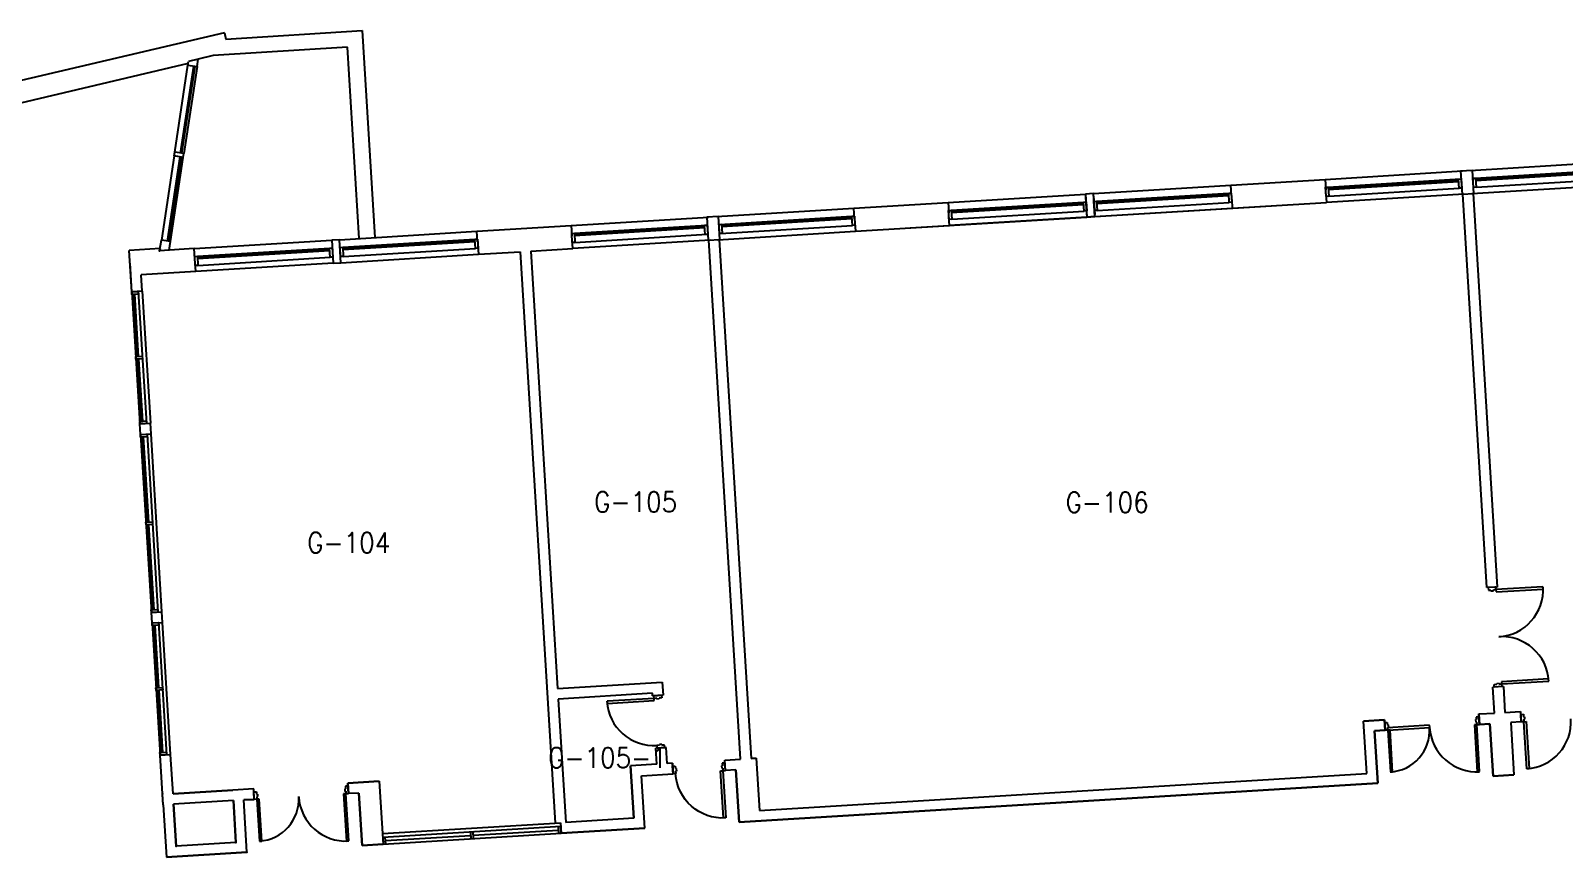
# Model space of a CAD drawing. Header units: inches. Extents: x -2 to 15026, y -1056 to 7065.
# Drawn here: x 12275 to 13445, y 6398 to 7029 of the extents above; entities that cross this region are included whole.
import ezdxf
from ezdxf.enums import TextEntityAlignment as Align

# ---------------------------------------------------------------- set-up
doc = ezdxf.new("R2010")
doc.units = ezdxf.units.IN
doc.header["$LTSCALE"] = 48
doc.header["$MEASUREMENT"] = 0
doc.layers.get('0').update_dxf_attribs({"linetype": 'CONTINUOUS'})
for name, color, linetype in [('A-DOOR', 5, 'CONTINUOUS'), ('A-GLAZ', 1, 'CONTINUOUS'), ('A-GLAZ-DETL', 5, 'CONTINUOUS'), ('A-WALL', 7, 'CONTINUOUS'), ('A-WALL-SILL', 3, 'CONTINUOUS'), ('SP-RMNO', 7, 'CONTINUOUS'), ('SP-ROOM', 7, 'CONTINUOUS')]:
    doc.layers.add(name, color=color, linetype=linetype)
doc.styles.add('ROMANS', font='ROMANS', dxfattribs={"width": 0.78})

# ---------------------------------------------------------------- blocks, each defined once
blk = doc.blocks.new('FMGRM1')
at = {"style": 'ROMANS', "width": 0.9}
for tag, p in [('DATA1', (0, -0.284)), ('DATA2', (0, -0.443)), ('DATA3', (0, -0.602)), ('DATA4', (0, -0.762)), ('DATA5', (0, -0.921))]:
    blk.add_attdef(tag, text='', height=0.117, dxfattribs=at).set_placement(p, align=Align.CENTER)
at = {"layer": 'SP-RMNO', "style": 'ROMANS', "width": 0.9}
blk.add_attdef('RMNUMB', text='', height=0.16, dxfattribs=at).set_placement((0, 0), align=Align.MIDDLE)

msp = doc.modelspace()

# ---------------------------------------------------------------- linework, layer by layer
at = {"layer": 'A-DOOR', "linetype": 'Continuous'}
for p, q in [((13392.6, 6604.3), (13386.8, 6604)), ((13386.8, 6604), (13387, 6602)), ((13387, 6602), (13388.9, 6602.1)), ((13388.9, 6602.1), (13388.9, 6601.5)), ((13388.9, 6601.5), (13390.8, 6601.6)), ((13390.8, 6602.2), (13392.7, 6602.4)), ((13390.8, 6601.6), (13390.8, 6602.2)), ((13392.7, 6602.4), (13392.6, 6604.3)), ((13428.6, 6604.5), (13392.7, 6602.4)), ((13392.7, 6602.4), (13392.8, 6600.6)), ((13392.8, 6600.6), (13428.8, 6602.8)), ((13428.8, 6602.8), (13428.6, 6604.5)), ((13391.4, 6530.1), (13393.3, 6530.2)), ((13391.5, 6528.1), (13391.4, 6530.1)), ((13397.2, 6528.5), (13391.5, 6528.1)), ((13393.3, 6530.9), (13395.1, 6531)), ((13393.3, 6530.2), (13393.3, 6530.9)), ((13395.1, 6531), (13395.2, 6530.4)), ((13395.2, 6530.4), (13397.1, 6530.5)), ((13432.9, 6534.4), (13397, 6532.2)), ((13397, 6532.2), (13397.1, 6530.5)), ((13397.1, 6530.5), (13433, 6532.7)), ((13397.1, 6530.5), (13397.2, 6528.5)), ((13433, 6532.7), (13432.9, 6534.4)), ((12750.7, 6519.5), (12714.8, 6517.3)), ((12714.8, 6517.3), (12714.9, 6515.6)), ((12714.9, 6515.6), (12750.8, 6517.8)), ((12750.6, 6521.5), (12756.3, 6521.9)), ((12750.7, 6519.5), (12750.6, 6521.5)), ((12752.7, 6519.6), (12750.7, 6519.5)), ((12750.8, 6517.8), (12750.7, 6519.5)), ((12752.7, 6519), (12752.7, 6519.6)), ((12754.6, 6519.1), (12752.7, 6519)), ((12756.5, 6519.9), (12754.5, 6519.7)), ((12754.5, 6519.7), (12754.6, 6519.1)), ((12756.3, 6521.9), (12756.5, 6519.9)), ((13379.7, 6505.4), (13377.7, 6505.2)), ((13377.7, 6505.2), (13377.9, 6503.3)), ((13380.1, 6499.6), (13379.7, 6505.4)), ((13411.7, 6507.3), (13413.7, 6507.4)), ((13412, 6501.6), (13411.7, 6507.3)), ((13413.7, 6507.4), (13413.8, 6505.5)), ((13413.8, 6505.5), (13414.4, 6505.5)), ((13414.5, 6503.7), (13413.9, 6503.6)), ((13413.9, 6503.6), (13414, 6501.7)), ((13414.4, 6505.5), (13414.5, 6503.7)), ((13307.9, 6501), (13309.9, 6501.1)), ((13308.2, 6495.2), (13307.9, 6501)), ((13310.2, 6495.3), (13308.2, 6495.2)), ((13309.9, 6501.1), (13310, 6499.1)), ((13310, 6499.1), (13310.6, 6499.2)), ((13342, 6499), (13310.1, 6497.1)), ((13310.7, 6497.3), (13310.1, 6497.3)), ((13310.1, 6497.3), (13310.2, 6495.3)), ((13310.1, 6497.1), (13310.2, 6495.3)), ((13310.2, 6495.3), (13342.2, 6497.3)), ((13312, 6495.5), (13310.2, 6495.3)), ((13310.2, 6495.3), (13312.2, 6463.4)), ((13310.6, 6499.2), (13310.7, 6497.3)), ((13313.9, 6463.5), (13312, 6495.5)), ((13342.2, 6497.3), (13342, 6499)), ((13378.1, 6499.5), (13376.3, 6499.4)), ((13376.3, 6499.4), (13378.5, 6463.4)), ((13377.9, 6503.3), (13377.2, 6503.3)), ((13377.2, 6503.3), (13377.3, 6501.4)), ((13377.3, 6501.4), (13378, 6501.4)), ((13378, 6501.4), (13378.1, 6499.5)), ((13378.1, 6499.5), (13380.1, 6499.6)), ((13380.3, 6463.6), (13378.1, 6499.5)), ((13414, 6501.7), (13412, 6501.6)), ((13414, 6501.7), (13415.8, 6501.8)), ((13416.2, 6465.8), (13414, 6501.7)), ((13415.8, 6501.8), (13418, 6465.9)), ((12754.9, 6483.7), (12752.9, 6483.6)), ((12752.9, 6483.6), (12753.1, 6481.6)), ((12753.1, 6481.6), (12758.8, 6481.9)), ((12756.7, 6484.4), (12754.8, 6484.3)), ((12754.8, 6484.3), (12754.9, 6483.7)), ((12756.7, 6483.8), (12756.7, 6484.4)), ((12758.7, 6483.9), (12756.7, 6483.8)), ((12758.8, 6481.9), (12758.7, 6483.9)), ((12804.7, 6470.2), (12802.7, 6470.1)), ((12802.7, 6470.1), (12802.9, 6468.1)), ((12805.1, 6464.4), (12804.7, 6470.2)), ((12764.8, 6467.7), (12766.8, 6467.9)), ((12765.2, 6462), (12764.8, 6467.7)), ((12767.2, 6462.1), (12765.2, 6462)), ((12766.8, 6467.9), (12766.9, 6465.9)), ((12766.9, 6465.9), (12767.5, 6466)), ((12767.7, 6464.1), (12767, 6464.1)), ((12767, 6464.1), (12767.2, 6462.1)), ((12767.5, 6466), (12767.7, 6464.1)), ((12801.3, 6464.2), (12803.1, 6464.3)), ((12803.5, 6428.3), (12801.3, 6464.2)), ((12802.9, 6468.1), (12802.2, 6468.1)), ((12802.2, 6468.1), (12802.3, 6466.2)), ((12802.3, 6466.2), (12803, 6466.3)), ((12803, 6466.3), (12803.1, 6464.3)), ((12803.1, 6464.3), (12805.1, 6464.4)), ((12803.1, 6464.3), (12805.3, 6428.4)), ((13312.2, 6463.4), (13313.9, 6463.5)), ((13378.5, 6463.4), (13380.3, 6463.6)), ((13418, 6465.9), (13416.2, 6465.8)), ((12445.4, 6448.2), (12447.4, 6448.3)), ((12445.8, 6442.5), (12445.4, 6448.2)), ((12447.4, 6448.3), (12447.5, 6446.4)), ((12447.5, 6446.4), (12448.1, 6446.4)), ((12448.1, 6446.4), (12448.3, 6444.6)), ((12515.6, 6446.7), (12513.9, 6446.6)), ((12513.9, 6446.6), (12516.1, 6410.7)), ((12515.4, 6450.5), (12514.8, 6450.5)), ((12514.8, 6450.5), (12514.9, 6448.6)), ((12514.9, 6448.6), (12515.5, 6448.7)), ((12517.3, 6452.6), (12515.3, 6452.5)), ((12515.3, 6452.5), (12515.4, 6450.5)), ((12515.5, 6448.7), (12515.6, 6446.7)), ((12515.6, 6446.7), (12517.6, 6446.9)), ((12517.8, 6410.8), (12515.6, 6446.7)), ((12517.6, 6446.9), (12517.3, 6452.6)), ((12447.7, 6442.6), (12445.8, 6442.5)), ((12448.3, 6444.6), (12447.6, 6444.5)), ((12447.6, 6444.5), (12447.7, 6442.6)), ((12449.5, 6442.7), (12447.7, 6442.6)), ((12447.7, 6442.6), (12449.7, 6410.6)), ((12451.5, 6410.7), (12449.5, 6442.7)), ((12805.3, 6428.4), (12803.5, 6428.3)), ((12449.7, 6410.6), (12451.5, 6410.7)), ((12516.1, 6410.7), (12517.8, 6410.8))]:
    msp.add_line(p, q, dxfattribs=at)
for centre, radius, start, end in [((13414, 6501.7), 36, 273.5055, 3.5055), ((13310.2, 6495.3), 32, 273.4945, 3.4945), ((13378.1, 6499.5), 36, 183.4945, 273.4945), ((12447.7, 6442.6), 32, 273.5055, 3.5055), ((12515.6, 6446.7), 36, 183.5055, 273.5055)]:
    msp.add_arc(centre, radius, start, end, dxfattribs=at)
for centre, major_axis, start_param, end_param in [((13392.7, 6602.4), (-25.5, 25.5), 2.417281, 3.988077), ((13397.1, 6530.5), (25.5, 25.5), 5.558874, 7.12967), ((12750.7, 6519.5), (25.5, 25.5), 2.417281, 3.988077)]:
    msp.add_ellipse(centre, major_axis=major_axis, ratio=1, start_param=start_param, end_param=end_param, dxfattribs=at)
at = {"layer": 'A-DOOR', "linetype": 'Continuous', "extrusion": (0, 0, -1)}
msp.add_ellipse((12803.1, 6464.3), major_axis=(25.5, 25.5), ratio=1, start_param=2.295108, end_param=3.865904, dxfattribs=at)
at = {"layer": 'A-DOOR', "linetype": 'Continuous'}
for p in [(13392.1, 6604.3), (12375.8, 6446.7)]:
    msp.add_point(p, dxfattribs=at)
at = {"layer": 'A-GLAZ', "linetype": 'Continuous'}
for p, q in [((12389.6, 6935.3), (12399.7, 7001.6)), ((12390.6, 6935.2), (12400.7, 7001.4)), ((12389.1, 6932.4), (12379.3, 6868.2)), ((12390.1, 6932.2), (12380.3, 6868)), ((13264.8, 6909.3), (13365.6, 6915.5)), ((13364.2, 6914.4), (13264.8, 6908.3)), ((13364.3, 6913.4), (13264.9, 6907.3)), ((13377.1, 6916.2), (13476.4, 6922.3)), ((13476.4, 6921.3), (13377.2, 6915.2)), ((13476.5, 6920.3), (13377.3, 6914.2)), ((13377.6, 6909.2), (13476.8, 6915.3)), ((13088.1, 6898.5), (13188.9, 6904.7)), ((13189, 6903.7), (13088.2, 6897.5)), ((13189, 6902.7), (13088.2, 6896.5)), ((13265.2, 6902.3), (13364.6, 6908.4)), ((12977.3, 6891.8), (13078.1, 6897.9)), ((13078.2, 6896.9), (12977.4, 6890.8)), ((13078.3, 6895.9), (12977.4, 6889.8)), ((12977.7, 6884.8), (13078.6, 6890.9)), ((13088.5, 6891.5), (13189.4, 6897.7)), ((12689.9, 6874.2), (12790.7, 6880.3)), ((12789.2, 6879.2), (12689.9, 6873.2)), ((12789.3, 6878.3), (12690, 6872.2)), ((12800.6, 6880.9), (12901.5, 6887.1)), ((12801.1, 6874), (12901.9, 6880.1)), ((12901.5, 6886.1), (12802.2, 6880)), ((12901.6, 6885.1), (12802.3, 6879)), ((13080.8, 6886.4), (13086.8, 6886.8)), ((12513.2, 6863.4), (12614, 6869.5)), ((12614.1, 6868.5), (12513.2, 6862.4)), ((12614.1, 6867.5), (12513.3, 6861.4)), ((12690.3, 6867.2), (12791.1, 6873.4)), ((12402.4, 6856.6), (12503.2, 6862.8)), ((12503.3, 6861.8), (12402.5, 6855.6)), ((12503.3, 6860.8), (12402.5, 6854.6)), ((12402.8, 6849.6), (12503.6, 6855.8)), ((12513.6, 6856.4), (12614.4, 6862.5)), ((12353.5, 6827.5), (12356.4, 6780.1)), ((12354.4, 6827.6), (12357.3, 6780.2)), ((12357.3, 6829.8), (12363.5, 6729)), ((12356.5, 6778.1), (12359.4, 6730.7)), ((12357.5, 6778.2), (12360.4, 6730.8)), ((12360.1, 6718.8), (12364.1, 6653.9)), ((12361.1, 6718.8), (12365.1, 6653.9)), ((12364, 6721), (12372.3, 6585.2)), ((12364.2, 6651.9), (12368.2, 6587)), ((12365.2, 6651.9), (12369.2, 6587.1)), ((12368.9, 6575), (12371.8, 6527.6)), ((12369.9, 6575.1), (12372.8, 6527.7)), ((12372.8, 6577.3), (12378.9, 6476.4)), ((12371.9, 6525.6), (12374.8, 6478.2)), ((12372.9, 6525.7), (12375.8, 6478.3)), ((12679.5, 6421.7), (12543.7, 6413.4)), ((12545.9, 6411), (12610.7, 6415)), ((12612.7, 6415.1), (12677.6, 6419.1))]:
    msp.add_line(p, q, dxfattribs=at)
at = {"layer": 'A-GLAZ-DETL', "linetype": 'Continuous'}
for p, q in [((12402.1, 7001.2), (12403, 7006.9)), ((12395.2, 7002.2), (12395.7, 7005.2)), ((12395.2, 7002.2), (12402.1, 7001.2)), ((12395.2, 7002.2), (12395.2, 7002.2)), ((12384.7, 6933.1), (12385.1, 6936)), ((12391.6, 6932), (12384.7, 6933.1)), ((12392, 6935), (12385.1, 6936)), ((12391.6, 6932), (12392, 6935)), ((13364.2, 6915.4), (13366.2, 6915.5)), ((13364.6, 6908.4), (13364.2, 6915.4)), ((13366.2, 6915.5), (13366.6, 6908.5)), ((13375.1, 6916.1), (13377.1, 6916.2)), ((13375.6, 6909.1), (13375.1, 6916.1)), ((13377.1, 6916.2), (13377.6, 6909.2)), ((13188.9, 6904.7), (13190.9, 6904.8)), ((13189.4, 6897.7), (13188.9, 6904.7)), ((13190.9, 6904.8), (13191.3, 6897.8)), ((13262.8, 6909.2), (13264.8, 6909.3)), ((13263.2, 6902.2), (13262.8, 6909.2)), ((13265.2, 6902.3), (13263.2, 6902.2)), ((13264.8, 6909.3), (13265.2, 6902.3)), ((13366.6, 6908.5), (13364.6, 6908.4)), ((13377.6, 6909.2), (13375.6, 6909.1)), ((12975.3, 6891.6), (12977.3, 6891.8)), ((12975.8, 6884.6), (12975.3, 6891.6)), ((12977.3, 6891.8), (12977.7, 6884.8)), ((13078.1, 6897.9), (13080.1, 6898)), ((13078.6, 6890.9), (13078.1, 6897.9)), ((13080.6, 6891.1), (13078.6, 6890.9)), ((13080.1, 6898), (13080.6, 6891.1)), ((13086.1, 6898.4), (13088.1, 6898.5)), ((13086.5, 6891.4), (13086.1, 6898.4)), ((13088.5, 6891.5), (13086.5, 6891.4)), ((13088.1, 6898.5), (13088.5, 6891.5)), ((13191.3, 6897.8), (13189.4, 6897.7)), ((12789.2, 6880.2), (12791.2, 6880.4)), ((12789.6, 6873.3), (12789.2, 6880.2)), ((12791.2, 6880.4), (12791.6, 6873.4)), ((12800.2, 6880.9), (12802.1, 6881)), ((12800.6, 6873.9), (12800.2, 6880.9)), ((12802.1, 6881), (12802.6, 6874.1)), ((12901.5, 6887.1), (12903.5, 6887.2)), ((12901.9, 6880.1), (12901.5, 6887.1)), ((12903.9, 6880.2), (12901.9, 6880.1)), ((12903.5, 6887.2), (12903.9, 6880.2)), ((12977.7, 6884.8), (12975.8, 6884.6)), ((12373.6, 6860.8), (12374.9, 6868.8)), ((12381.8, 6867.8), (12374.9, 6868.8)), ((12380.8, 6861.3), (12381.8, 6867.8)), ((12614, 6869.5), (12616, 6869.7)), ((12614.4, 6862.5), (12614, 6869.5)), ((12616, 6869.7), (12616.4, 6862.7)), ((12687.9, 6874), (12689.9, 6874.2)), ((12688.3, 6867.1), (12687.9, 6874)), ((12690.3, 6867.2), (12688.3, 6867.1)), ((12689.9, 6874.2), (12690.3, 6867.2)), ((12791.6, 6873.4), (12789.6, 6873.3)), ((12802.6, 6874.1), (12800.6, 6873.9)), ((12373.9, 6862.5), (12373.6, 6860.8)), ((12400.4, 6856.5), (12402.4, 6856.6)), ((12400.8, 6849.5), (12400.4, 6856.5)), ((12402.4, 6856.6), (12402.8, 6849.6)), ((12503.2, 6862.8), (12505.2, 6862.9)), ((12503.6, 6855.8), (12503.2, 6862.8)), ((12505.6, 6855.9), (12503.6, 6855.8)), ((12505.2, 6862.9), (12505.6, 6855.9)), ((12511.2, 6863.2), (12513.2, 6863.4)), ((12511.6, 6856.3), (12511.2, 6863.2)), ((12513.6, 6856.4), (12511.6, 6856.3)), ((12513.2, 6863.4), (12513.6, 6856.4)), ((12616.4, 6862.7), (12614.4, 6862.5)), ((12402.8, 6849.6), (12400.8, 6849.5))]:
    msp.add_line(p, q, dxfattribs=at)
for points in [[(12357.4, 6827.8), (12352.5, 6827.5), (12352.3, 6829.5), (12357.3, 6829.8)], [(12360.5, 6778.4), (12355.5, 6778.1), (12355.4, 6780.1), (12360.3, 6780.4)], [(12363.5, 6729), (12358.5, 6728.7), (12358.4, 6730.7), (12363.4, 6731)], [(12364.1, 6719), (12359.1, 6718.7), (12359, 6720.7), (12364, 6721)], [(12368.2, 6652.1), (12363.2, 6651.8), (12363.1, 6653.8), (12368.1, 6654.1)], [(12372.3, 6585.2), (12367.3, 6584.9), (12367.2, 6586.9), (12372.2, 6587.2)], [(12372.9, 6575.3), (12367.9, 6575), (12367.8, 6577), (12372.8, 6577.3)], [(12375.9, 6525.9), (12370.9, 6525.6), (12370.8, 6527.5), (12375.8, 6527.9)], [(12378.9, 6476.4), (12373.9, 6476.1), (12373.8, 6478.1), (12378.8, 6478.4)], [(12677.8, 6416.6), (12679.8, 6416.7), (12679.5, 6421.7), (12677.5, 6421.6)], [(12544, 6408.4), (12546, 6408.5), (12545.7, 6413.5), (12543.7, 6413.4)], [(12610.9, 6412.5), (12612.9, 6412.6), (12612.6, 6417.6), (12610.6, 6417.5)]]:
    msp.add_lwpolyline(points, close=True, dxfattribs=at)
msp.add_point((12373.6, 6860.8), dxfattribs=at)
at = {"layer": 'A-WALL', "linetype": 'Continuous'}
for p, q in [((12423, 7027), (12259.4, 6988.6)), ((12423, 7027), (12424.1, 7022.2)), ((12424.1, 7022.2), (12528.1, 7028.6)), ((12528.1, 7028.6), (12537.8, 6870.9)), ((12403, 7006.9), (12395.7, 7005.2)), ((12414.4, 7009.6), (12403, 7006.9)), ((12516.9, 7015.9), (12414.4, 7009.6)), ((12525.8, 6870.1), (12516.9, 7015.9)), ((12395.4, 7003.5), (12263.2, 6972.4)), ((13190.6, 6910.8), (13262.4, 6915.2)), ((13262.4, 6915.2), (13262.9, 6907.2)), ((13374.8, 6922.1), (13365.8, 6921.5)), ((13365.8, 6921.5), (13366.9, 6903.9)), ((13375.9, 6904.5), (13374.8, 6922.1)), ((13085.7, 6904.4), (13079.8, 6904)), ((13079.8, 6904), (13080.8, 6886.4)), ((13080.7, 6888.1), (13079.9, 6902)), ((13086.8, 6886.8), (13085.7, 6904.4)), ((13085.9, 6902.4), (13086.7, 6888.4)), ((13191, 6902.8), (13190.6, 6910.8)), ((13263.1, 6904.2), (13263.5, 6897.6)), ((13366.9, 6903.9), (13375.9, 6904.5)), ((13385.7, 6603.9), (13367.4, 6904)), ((13375.4, 6904.5), (13393.7, 6604.4)), ((12903.1, 6893.2), (12975, 6897.6)), ((12903.6, 6885.2), (12903.1, 6893.2)), ((12975, 6897.6), (12975.4, 6889.6)), ((13086.8, 6886.8), (13221.6, 6895)), ((13191.2, 6899.8), (13191.6, 6893.2)), ((13191.6, 6893.2), (13263.5, 6897.6)), ((12615.6, 6875.6), (12687.5, 6880)), ((12687.5, 6880), (12688, 6872.1)), ((12799.8, 6886.9), (12790.8, 6886.4)), ((12790.8, 6886.4), (12791.9, 6868.8)), ((12800.9, 6869.3), (12799.8, 6886.9)), ((12903.8, 6882.2), (12904.2, 6875.6)), ((12904.2, 6875.6), (12976, 6880)), ((12946.1, 6878.2), (13080.8, 6886.4)), ((12976, 6880), (12975.6, 6886.6)), ((13086.8, 6886.8), (13080.8, 6886.4)), ((12510.8, 6869.2), (12504.8, 6868.9)), ((12504.8, 6868.9), (12505.9, 6851.3)), ((12511.9, 6851.6), (12510.8, 6869.2)), ((12616.1, 6867.7), (12615.6, 6875.6)), ((12688.6, 6862.4), (12688.2, 6869.1)), ((12791.9, 6868.8), (12800.9, 6869.3)), ((12816.6, 6473.2), (12792.4, 6868.8)), ((12800.4, 6869.3), (12824.6, 6473.6)), ((12373.9, 6862.5), (12350.4, 6861)), ((12352.3, 6829.5), (12350.4, 6861)), ((12400, 6862.5), (12373.6, 6860.8)), ((12400.5, 6854.5), (12400, 6862.5)), ((12616.3, 6864.7), (12616.7, 6858.1)), ((12616.7, 6858.1), (12648.6, 6860)), ((12648.6, 6860), (12675.3, 6424.4)), ((12656.6, 6860.5), (12688.6, 6862.4)), ((12656.6, 6860.5), (12677, 6527)), ((12352.3, 6829.5), (12351, 6851.4)), ((12401.1, 6844.9), (12359.6, 6842.3)), ((12401.1, 6844.9), (12400.7, 6851.5)), ((12505.9, 6851.3), (12511.9, 6851.6)), ((12360.3, 6830), (12359.6, 6842.3)), ((12360.3, 6830), (12352.3, 6829.5)), ((12352.3, 6829.5), (12358.5, 6728.7)), ((12358.5, 6728.7), (12366.5, 6729.2)), ((12359, 6720.7), (12358.5, 6728.7)), ((12367, 6721.2), (12366.5, 6729.2)), ((12359, 6720.7), (12367, 6721.2)), ((12359, 6720.7), (12367.3, 6584.9)), ((13393.7, 6604.4), (13385.7, 6603.9)), ((12367.3, 6584.9), (12375.3, 6585.4)), ((12375.8, 6577.4), (12375.3, 6585.4)), ((12367.8, 6577), (12367.3, 6584.9)), ((12367.8, 6577), (12375.8, 6577.4)), ((12367.8, 6577), (12373.9, 6476.1)), ((12677, 6527), (12756.9, 6531.9)), ((12756.9, 6531.9), (12757.5, 6521.9)), ((13398.4, 6528.6), (13390.4, 6528.1)), ((13391.6, 6508.3), (13390.4, 6528.1)), ((13398.4, 6528.6), (13399.6, 6508.8)), ((12749.4, 6523.4), (12677.5, 6519)), ((12677.5, 6519), (12683.3, 6424.9)), ((12749.5, 6521.4), (12749.4, 6523.4)), ((12757.5, 6521.9), (12749.5, 6521.4)), ((13379.6, 6507.6), (13391.6, 6508.3)), ((13379.6, 6507.6), (13391.6, 6508.3)), ((13379.6, 6507.6), (13380.1, 6499.6)), ((13380.1, 6499.6), (13379.6, 6507.6)), ((13399.6, 6508.8), (13411.5, 6509.5)), ((13399.6, 6508.8), (13411.5, 6509.5)), ((13411.5, 6509.5), (13412, 6501.6)), ((13411.5, 6509.5), (13412, 6501.6)), ((13307.7, 6503.2), (13291.8, 6502.2)), ((13291.8, 6502.2), (13307.7, 6503.2)), ((13294.2, 6462.3), (13291.8, 6502.2)), ((13294.2, 6462.3), (13291.8, 6502.2)), ((13300.2, 6494.7), (13308.2, 6495.2)), ((13308.2, 6495.2), (13300.2, 6494.7)), ((13302.7, 6454.8), (13300.2, 6494.7)), ((13300.2, 6494.7), (13302.7, 6454.8)), ((13308.2, 6495.2), (13307.7, 6503.2)), ((13307.7, 6503.2), (13308.2, 6495.2)), ((13380.1, 6499.6), (13388.1, 6500.1)), ((13388.1, 6500.1), (13380.1, 6499.6)), ((13388.1, 6500.1), (13390.5, 6460.2)), ((13390, 6468.2), (13388.1, 6500.1)), ((13390.5, 6460.2), (13388.1, 6500.1)), ((13412, 6501.6), (13404, 6501.1)), ((13412, 6501.6), (13404, 6501.1)), ((13404, 6501.1), (13406.5, 6461.2)), ((13404, 6501.1), (13406.5, 6461.2)), ((12759.9, 6482), (12751.9, 6481.5)), ((12752.7, 6469.3), (12751.9, 6481.5)), ((12760.7, 6469.7), (12759.9, 6482)), ((12373.9, 6476.1), (12381.9, 6476.6)), ((12376.3, 6438.2), (12373.9, 6476.1)), ((12383.8, 6446.7), (12381.9, 6476.6)), ((12752.7, 6469.3), (12732.7, 6468)), ((12752.7, 6469.3), (12732.7, 6468)), ((12764.7, 6470), (12760.7, 6469.7)), ((12764.7, 6470), (12760.7, 6469.7)), ((12764.7, 6470), (12765.2, 6462)), ((12765.2, 6462), (12764.7, 6470)), ((12804.6, 6472.4), (12816.6, 6473.2)), ((12805.1, 6464.4), (12804.6, 6472.4)), ((12828.6, 6473.9), (12824.6, 6473.6)), ((12824.6, 6473.6), (12828.6, 6473.9)), ((12828.6, 6473.9), (12831, 6434)), ((12828.6, 6473.9), (12831, 6434)), ((12735.2, 6428.1), (12732.7, 6468)), ((12732.7, 6468), (12735.2, 6428.1)), ((12741.2, 6460.5), (12765.2, 6462)), ((12741.2, 6460.5), (12765.2, 6462)), ((12743.6, 6420.6), (12741.2, 6460.5)), ((12743.6, 6420.6), (12741.2, 6460.5)), ((12813.1, 6464.9), (12805.1, 6464.4)), ((12813.1, 6464.9), (12815.5, 6425)), ((12815.5, 6425), (12813.1, 6464.9)), ((12831, 6434), (13294.2, 6462.3)), ((12831, 6434), (13294.2, 6462.3)), ((13390.5, 6460.2), (13406.5, 6461.2)), ((13406.5, 6461.2), (13390.5, 6460.2)), ((12376.3, 6438.2), (12375.8, 6446.2)), ((12429.3, 6449.5), (12383.8, 6446.7)), ((12383.8, 6446.7), (12429.3, 6449.5)), ((12445.3, 6450.4), (12429.3, 6449.5)), ((12445.3, 6450.4), (12429.3, 6449.5)), ((12429.3, 6449.5), (12429.3, 6449.5)), ((12429.3, 6449.5), (12429.3, 6449.5)), ((12445.8, 6442.5), (12445.3, 6450.4)), ((12445.8, 6442.5), (12445.3, 6450.4)), ((12541.1, 6456.3), (12517.1, 6454.8)), ((12517.1, 6454.8), (12541.1, 6456.3)), ((12517.1, 6454.8), (12517.6, 6446.9)), ((12517.6, 6446.9), (12517.1, 6454.8)), ((12525.6, 6447.3), (12517.6, 6446.9)), ((12525.6, 6447.3), (12517.6, 6446.9)), ((12525.6, 6447.3), (12528, 6407.4)), ((12528, 6407.4), (12525.6, 6447.3)), ((12541.1, 6456.3), (12544, 6408.4)), ((12541.1, 6456.3), (12544, 6408.4)), ((12815.5, 6425), (13302.7, 6454.8)), ((13302.7, 6454.8), (12815.5, 6425)), ((12376.3, 6438.2), (12378.7, 6398.3)), ((12376.3, 6438.2), (12378.7, 6398.3)), ((12376.3, 6438.2), (12376.3, 6438.2)), ((12429.8, 6441.5), (12384.2, 6438.7)), ((12429.8, 6441.5), (12384.2, 6438.7)), ((12384.2, 6438.7), (12386.2, 6406.8)), ((12386.2, 6406.8), (12384.2, 6438.7)), ((12431.7, 6409.5), (12429.8, 6441.5)), ((12429.8, 6441.5), (12431.7, 6409.5)), ((12445.8, 6442.5), (12437.8, 6442)), ((12437.8, 6442), (12445.8, 6442.5)), ((12440.2, 6402.1), (12437.8, 6442)), ((12440.2, 6402.1), (12437.8, 6442)), ((12679.3, 6424.7), (12679.8, 6416.7)), ((12679.3, 6424.7), (12679.8, 6416.7)), ((12735.2, 6428.1), (12683.3, 6424.9)), ((12735.2, 6428.1), (12683.3, 6424.9)), ((12544, 6408.4), (12679.8, 6416.7)), ((12743.6, 6420.6), (12679.8, 6416.7)), ((12679.8, 6416.7), (12743.6, 6420.6)), ((12440.2, 6402.1), (12378.7, 6398.3)), ((12378.7, 6398.3), (12440.2, 6402.1)), ((12431.7, 6409.5), (12386.2, 6406.8)), ((12431.7, 6409.5), (12386.2, 6406.8)), ((12528, 6407.4), (12544, 6408.4)), ((12544, 6408.4), (12528, 6407.4))]:
    msp.add_line(p, q, dxfattribs=at)
msp.add_lwpolyline([(12813.1, 6464.9), (12805.1, 6464.4), (12804.6, 6472.4)], dxfattribs=at)
for p in [(12386.2, 6406.8), (12431.7, 6409.5), (12440.2, 6402.1)]:
    msp.add_point(p, dxfattribs=at)
at = {"layer": 'A-WALL-SILL', "linetype": 'Continuous'}
for p, q in [((12385.1, 6936), (12395.2, 7002.2)), ((12402.1, 7001.2), (12392, 6935)), ((12384.7, 6933.1), (12374.9, 6868.8)), ((12381.8, 6867.8), (12391.6, 6932)), ((13373.2, 6922), (13478, 6928.4)), ((13262.4, 6915.2), (13367.2, 6921.6)), ((12975, 6897.6), (13079.8, 6904)), ((13085.7, 6904.4), (13190.6, 6910.8)), ((13368.3, 6904), (13263.5, 6897.6)), ((13374.3, 6904.4), (13479.1, 6910.8)), ((12798.3, 6886.8), (12903.1, 6893.2)), ((13086.8, 6886.8), (13191.6, 6893.2)), ((12687.5, 6880), (12792.3, 6886.4)), ((13080.8, 6886.4), (12976, 6880)), ((12400, 6862.5), (12504.8, 6868.9)), ((12510.8, 6869.2), (12615.6, 6875.6)), ((12793.4, 6868.9), (12688.6, 6862.4)), ((12799.4, 6869.2), (12904.2, 6875.6)), ((12511.9, 6851.6), (12616.7, 6858.1)), ((12505.9, 6851.3), (12401.1, 6844.9)), ((12352.3, 6829.5), (12358.5, 6728.7)), ((12360.3, 6830), (12366.5, 6729.2)), ((12359, 6720.7), (12367.3, 6584.9)), ((12375.3, 6585.4), (12367, 6721.2)), ((12367.8, 6577), (12373.9, 6476.1)), ((12381.9, 6476.6), (12375.8, 6577.4)), ((12543.5, 6416.4), (12679.3, 6424.7)), ((12544, 6408.4), (12679.8, 6416.7))]:
    msp.add_line(p, q, dxfattribs=at)

# ---------------------------------------------------------------- block references
at = {"layer": 'SP-ROOM', "linetype": 'Continuous'}
ref = msp.add_blockref('FMGRM1', (12736.6, 6669.3), dxfattribs=dict(at, xscale=96, yscale=96, zscale=96))
ref.add_attrib('RMNUMB', 'G-105', dxfattribs={"layer": 'SP-RMNO', "height": 15.36, "style": 'ROMANS', "width": 0.9}).set_placement((12736.6, 6669.3), align=Align.MIDDLE)
ref = msp.add_blockref('FMGRM1', (13096.2, 6669), dxfattribs=dict(at, xscale=96, yscale=96, zscale=96))
ref.add_attrib('RMNUMB', 'G-106', dxfattribs={"layer": 'SP-RMNO', "height": 15.36, "style": 'ROMANS', "width": 0.9}).set_placement((13096.2, 6669), align=Align.MIDDLE)
ref = msp.add_blockref('FMGRM1', (12517.8, 6638.2), dxfattribs=dict(at, xscale=96, yscale=96, zscale=96))
ref.add_attrib('RMNUMB', 'G-104', dxfattribs={"layer": 'SP-RMNO', "height": 15.36, "style": 'ROMANS', "width": 0.9}).set_placement((12517.8, 6638.2), align=Align.MIDDLE)
ref = msp.add_blockref('FMGRM1', (12715.1, 6474.2), dxfattribs=dict(at, xscale=96, yscale=96, zscale=96))
ref.add_attrib('RMNUMB', 'G-105-1', dxfattribs={"layer": 'SP-RMNO', "height": 15.36, "style": 'ROMANS', "width": 0.9}).set_placement((12715.1, 6474.2), align=Align.MIDDLE)

doc.saveas('drawing.dxf')
